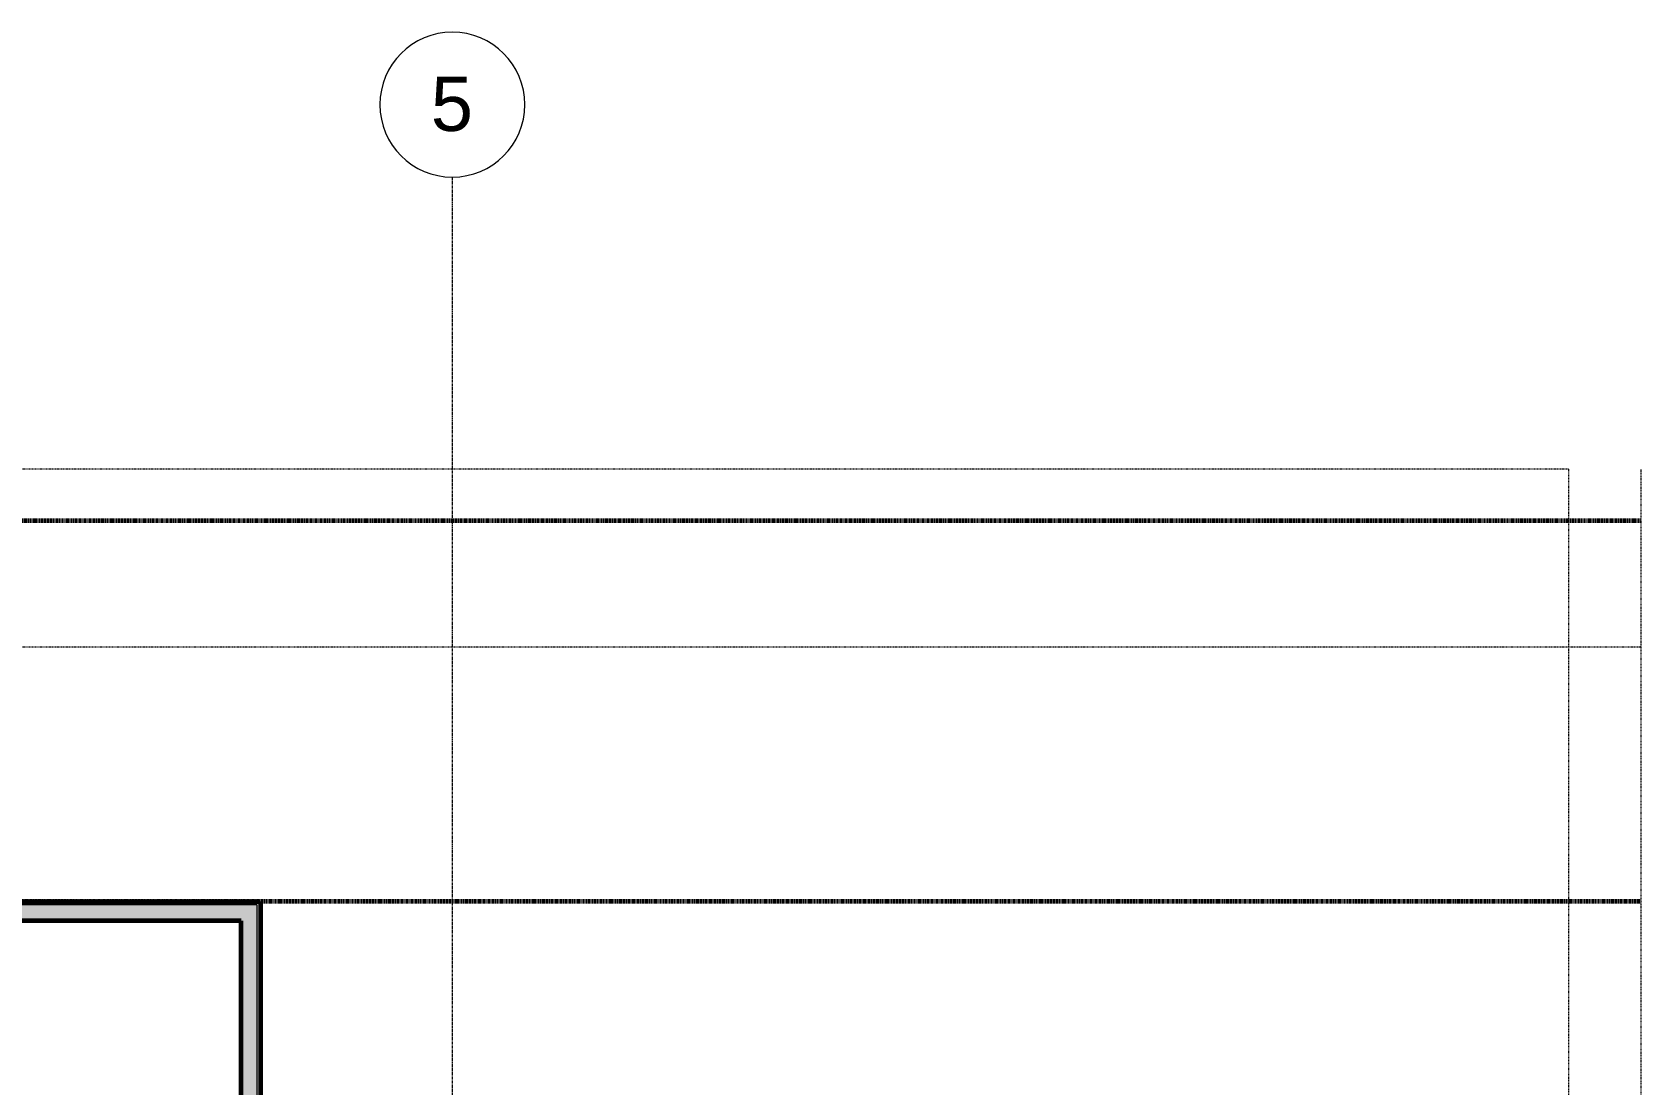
# Model space of a CAD drawing. Header units: inches. Extents: x -4169 to -1846, y 9706 to 12377.
# Drawn here: x -2266.1 to -1910.9, y 12144.1 to 12376.5 of the extents above; entities that cross this region are included whole.
import ezdxf

# ---------------------------------------------------------------- set-up
doc = ezdxf.new("R2010")
doc.units = ezdxf.units.IN
doc.header["$MEASUREMENT"] = 0
for name, pattern in [('Aligning Line 1_8_', [0.25, 0.125, -0.125]), ('Double Dash 3_8_', [1, 0.375, -0.125, 0.125, -0.125, 0.125, -0.125]), ('Grid Line 1_2_', [0.875, 0.5, -0.125, 0.125, -0.125])]:
    doc.linetypes.add(name, pattern=pattern)
for name, color, linetype, lineweight in [('0-1', 7, 'Continuous', 5), ('0-4', 147, 'Aligning Line 1_8_', 9), ('0-5', 165, 'Continuous', 5), ('A-WALL-3', 50, 'Continuous', 60), ('A-WALL-4', 7, 'Continuous', 18), ('A-WALL-6', 254, 'Continuous', 5), ('A-WALL-7', 31, 'Continuous', 18), ('C-PROP-LINE-1', 50, 'Double Dash 3_8_', 60), ('G-ANNO-SYMB-1', 147, 'Aligning Line 1_8_', 9), ('S-GRID-1', 1, 'Grid Line 1_2_', 9), ('S-GRID-IDEN', 1, 'Continuous', 9), ('S-GRID-IDEN-1', 147, 'Continuous', 9)]:
    doc.layers.add(name, color=color, linetype=linetype, lineweight=lineweight)
doc.styles.add('Arial', font='arial.ttf', dxfattribs={"height": 12})

# ---------------------------------------------------------------- blocks, each defined once
blk = doc.blocks.new('CTR - 1st Phase - Unit Layouts_rvt-1-ENLARGED RCP - 2ND FLOOR PLAN')
at = {"layer": 'G-ANNO-SYMB-1'}
blk.add_line((-1910.95, 12240.75), (-4009.53, 12240.75), dxfattribs=at)
blk = doc.blocks.new('Family - ___-1878357-ENLARGED RCP - 2ND FLOOR PLAN')
at = {"layer": 'C-PROP-LINE-1'}
for p, q in [((-3989.61, 12268.69), (-1910.95, 12268.69)), ((-3929.52, 12184.69), (-1910.95, 12184.69))]:
    blk.add_line(p, q, dxfattribs=at)
blk = doc.blocks.new('Grid - Grid Head - Circle-50561-ENLARGED RCP - 2ND FLOOR PLAN')
at = {"layer": 'S-GRID-IDEN-1'}
for start, end in [(360, 180), (180, 360)]:
    blk.add_arc((0, 0), 0.25, start, end, dxfattribs=at)
blk = doc.blocks.new('CTR - 1st Phase - Shell_rvt-1-ENLARGED RCP - 2ND FLOOR PLAN')
at = {"layer": 'A-WALL-4'}
blk.add_hatch(color=256, dxfattribs=at).paths.add_polyline_path([(-2219.95, 12119.53), (-2216.45, 12119.53), (-2216.45, 12183.84), (-2219.95, 12183.84), (-2219.95, 12180.34)], flags=0)
at = {"layer": 'A-WALL-6'}
for points in [[(-2219.95, 12180.34), (-2219.95, 12183.84), (-2326.27, 12183.84), (-2326.27, 12180.34)], [(-2216.45, 12118.78), (-2215.7, 12118.78), (-2215.7, 12184.59), (-2216.45, 12184.59), (-2216.45, 12119.53), (-2219.95, 12119.53), (-2219.95, 12118.78), (-2217.71, 12118.78)]]:
    blk.add_hatch(color=256, dxfattribs=at).paths.add_polyline_path(points, flags=0)
at = {"layer": 'A-WALL-7'}
blk.add_hatch(color=256, dxfattribs=at).paths.add_polyline_path([(-2216.45, 12183.84), (-2216.46, 12184.59), (-2329.77, 12184.59), (-2329.77, 12183.84), (-2219.95, 12183.84)], flags=0)
at = {"layer": 'A-WALL-3'}
for p, q in [((-2326.27, 12184.59), (-2219.95, 12184.59)), ((-2219.95, 12184.59), (-2216.45, 12184.59)), ((-2216.45, 12184.59), (-2215.7, 12184.59)), ((-2215.7, 12184.59), (-2215.7, 12118.78)), ((-2219.95, 12180.34), (-2326.27, 12180.34)), ((-2219.95, 12119.53), (-2219.95, 12180.34))]:
    blk.add_line(p, q, dxfattribs=at)
at = {"layer": 'A-WALL-4'}
for p, q in [((-2219.95, 12183.84), (-2326.27, 12183.84)), ((-2216.45, 12183.84), (-2219.95, 12183.84)), ((-2216.45, 12183.84), (-2216.45, 12119.53))]:
    blk.add_line(p, q, dxfattribs=at)
at = {"layer": 'G-ANNO-SYMB-1'}
for q in [(-4071.96, 12280.06), (-1926.95, 9756.53)]:
    blk.add_line((-1926.95, 12280.06), q, dxfattribs=at)
at = {"layer": 'S-GRID-1'}
blk.add_line((-2173.32, 9836.18), (-2173.32, 12344.54), dxfattribs=at)
at = {"layer": '0-4'}
blk.add_blockref('Family - ___-1878357-ENLARGED RCP - 2ND FLOOR PLAN', (0, 0), dxfattribs=at)
at = {"layer": '0-5', "xscale": 63.99999999999997, "yscale": 63.99999999999997, "zscale": 63.99999999999997}
blk.add_blockref('Grid - Grid Head - Circle-50561-ENLARGED RCP - 2ND FLOOR PLAN', (-2173.32, 12360.54), dxfattribs=at)
at = {"layer": 'S-GRID-IDEN', "insert": (-2178.08, 12366.73), "char_height": 12, "width": 11.312, "attachment_point": 1, "style": 'Arial'}
blk.add_mtext('5', dxfattribs=at)
blk = doc.blocks.new('CTR - 1st Phase -Stairs _ Elevators_rvt-1-ENLARGED RCP - 2ND FLOOR PLAN')
at = {"layer": 'G-ANNO-SYMB-1'}
blk.add_line((-1910.96, 12280.08), (-1910.96, 9706.24), dxfattribs=at)

msp = doc.modelspace()

# ---------------------------------------------------------------- block references
at = {"layer": '0-1'}
for name in ['CTR - 1st Phase - Shell_rvt-1-ENLARGED RCP - 2ND FLOOR PLAN', 'CTR - 1st Phase -Stairs _ Elevators_rvt-1-ENLARGED RCP - 2ND FLOOR PLAN', 'CTR - 1st Phase - Unit Layouts_rvt-1-ENLARGED RCP - 2ND FLOOR PLAN']:
    msp.add_blockref(name, (0, 0), dxfattribs=at)

doc.saveas('drawing.dxf')
